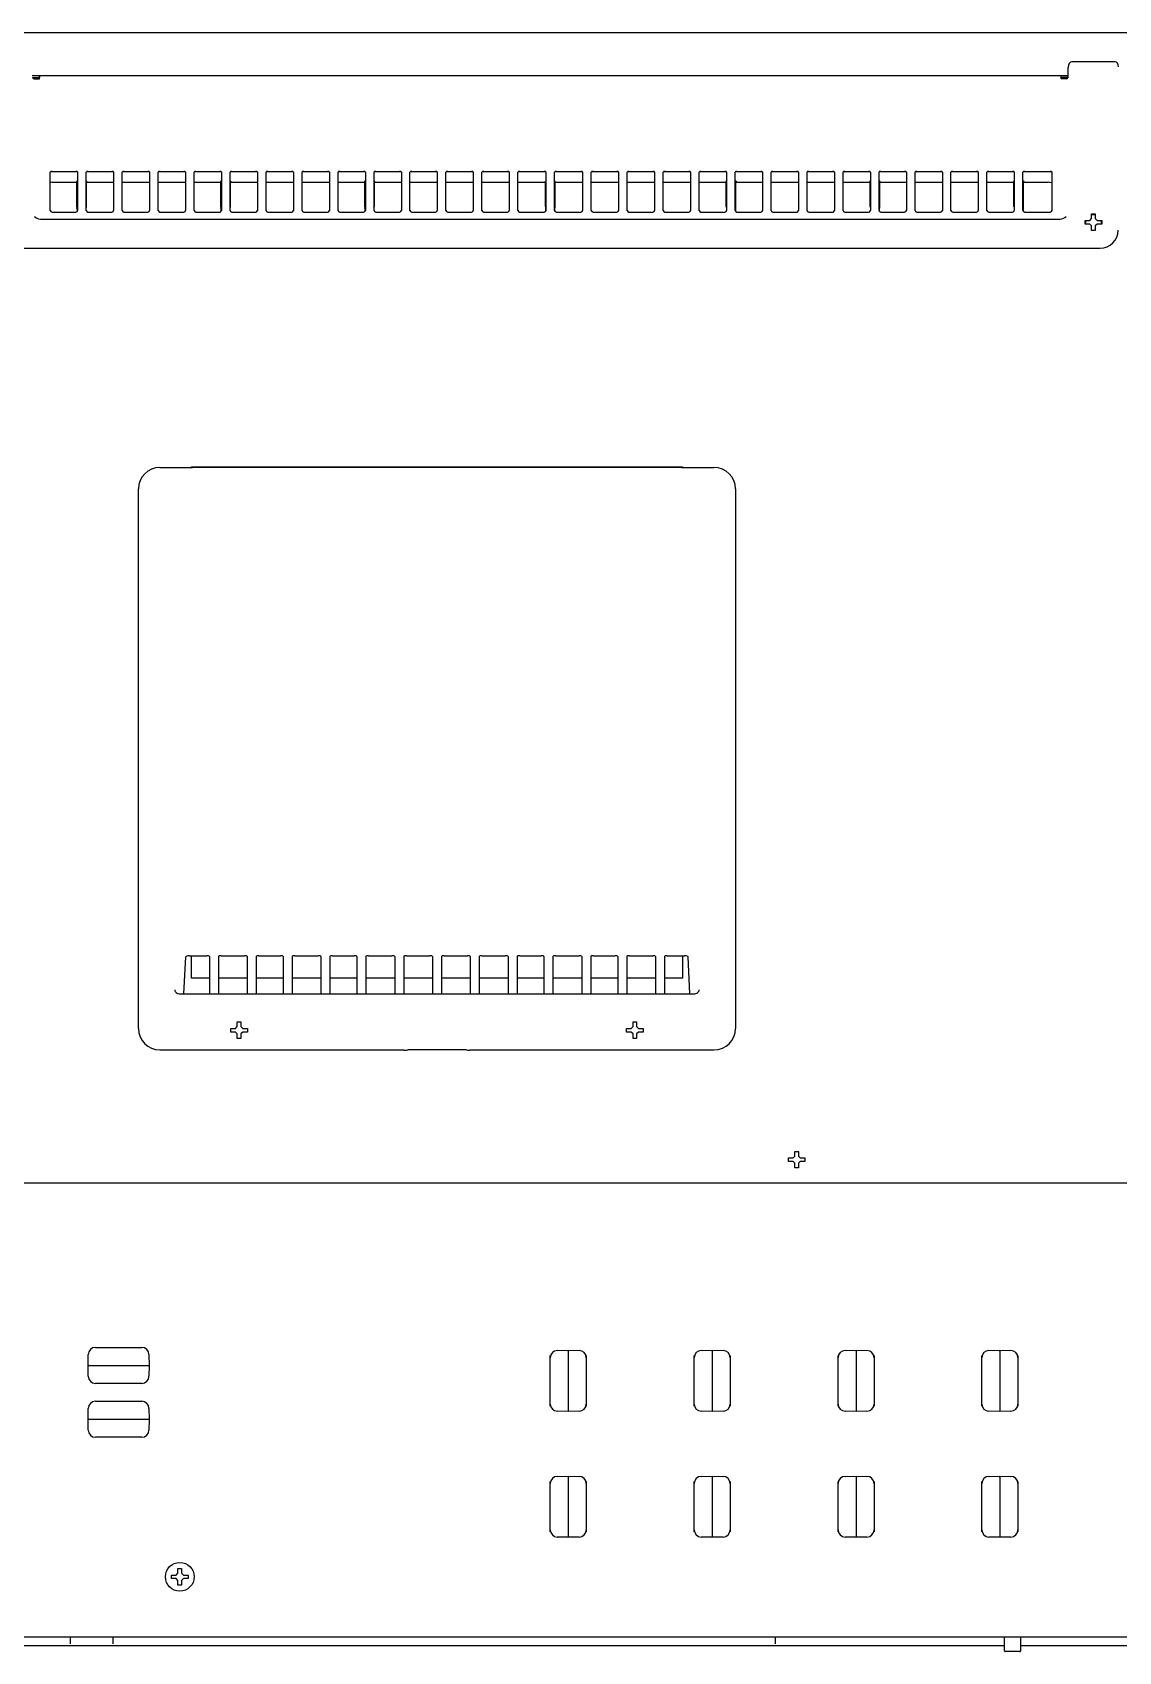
# Model space of a CAD drawing. Header units: millimetres. Extents: x -334 to 5010, y 1650 to 4941.
# Drawn here: x -45.3 to 256.7, y 2965.6 to 3415.9 of the extents above; entities that cross this region are included whole.
import ezdxf

# ---------------------------------------------------------------- set-up
doc = ezdxf.new("R2010")
doc.units = ezdxf.units.MM
doc.header["$LTSCALE"] = 438.9
doc.layers.get('0').update_dxf_attribs({"linetype": 'CONTINUOUS'})
doc.layers.add('ASSI', color=7, linetype='CONTINUOUS')
doc.layers.add('GEOM', color=7, linetype='CONTINUOUS')

msp = doc.modelspace()

# ---------------------------------------------------------------- linework, layer by layer
at = {"linetype": 'Continuous'}
for p, q in [((248.7, 3363.64), (249.2, 3364.14)), ((249.2, 3365.44), (250.2, 3365.44)), ((249.2, 3364.14), (249.2, 3365.44)), ((250.2, 3365.44), (250.2, 3364.14)), ((250.2, 3364.14), (250.7, 3363.64)), ((247.4, 3363.64), (248.7, 3363.64)), ((247.4, 3362.64), (247.4, 3363.64)), ((248.7, 3362.64), (247.4, 3362.64)), ((249.2, 3362.14), (248.7, 3362.64)), ((249.2, 3360.84), (249.2, 3362.14)), ((250.2, 3360.84), (249.2, 3360.84)), ((250.7, 3362.64), (250.2, 3362.14)), ((250.2, 3362.14), (250.2, 3360.84)), ((250.7, 3363.64), (252, 3363.64)), ((252, 3362.64), (250.7, 3362.64)), ((252, 3363.64), (252, 3362.64)), ((9.9, 3138.94), (11.2, 3138.94)), ((9.9, 3137.94), (9.9, 3138.94)), ((11.2, 3138.94), (11.7, 3139.44)), ((11.7, 3140.74), (12.7, 3140.74)), ((11.7, 3139.44), (11.7, 3140.74)), ((12.7, 3140.74), (12.7, 3139.44)), ((12.7, 3139.44), (13.2, 3138.94)), ((13.2, 3138.94), (14.5, 3138.94)), ((14.5, 3138.94), (14.5, 3137.94)), ((119.9, 3138.94), (121.2, 3138.94)), ((119.9, 3137.94), (119.9, 3138.94)), ((121.2, 3138.94), (121.7, 3139.44)), ((121.7, 3140.74), (122.7, 3140.74)), ((121.7, 3139.44), (121.7, 3140.74)), ((122.7, 3140.74), (122.7, 3139.44)), ((122.7, 3139.44), (123.2, 3138.94)), ((123.2, 3138.94), (124.5, 3138.94)), ((124.5, 3138.94), (124.5, 3137.94)), ((11.2, 3137.94), (9.9, 3137.94)), ((11.7, 3137.44), (11.2, 3137.94)), ((11.7, 3136.14), (11.7, 3137.44)), ((12.7, 3136.14), (11.7, 3136.14)), ((13.2, 3137.94), (12.7, 3137.44)), ((12.7, 3137.44), (12.7, 3136.14)), ((14.5, 3137.94), (13.2, 3137.94)), ((121.2, 3137.94), (119.9, 3137.94)), ((121.7, 3137.44), (121.2, 3137.94)), ((121.7, 3136.14), (121.7, 3137.44)), ((122.7, 3136.14), (121.7, 3136.14)), ((123.2, 3137.94), (122.7, 3137.44)), ((122.7, 3137.44), (122.7, 3136.14)), ((124.5, 3137.94), (123.2, 3137.94)), ((164.9, 3102.94), (166.2, 3102.94)), ((164.9, 3101.94), (164.9, 3102.94)), ((166.2, 3102.94), (166.7, 3103.44)), ((166.7, 3104.74), (167.7, 3104.74)), ((166.7, 3103.44), (166.7, 3104.74)), ((167.7, 3104.74), (167.7, 3103.44)), ((167.7, 3103.44), (168.2, 3102.94)), ((168.2, 3102.94), (169.5, 3102.94)), ((169.5, 3102.94), (169.5, 3101.94)), ((166.2, 3101.94), (164.9, 3101.94)), ((166.7, 3101.44), (166.2, 3101.94)), ((166.7, 3100.14), (166.7, 3101.44)), ((167.7, 3100.14), (166.7, 3100.14)), ((168.2, 3101.94), (167.7, 3101.44)), ((167.7, 3101.44), (167.7, 3100.14)), ((169.5, 3101.94), (168.2, 3101.94)), ((-27.75, 3050.24), (-14.86, 3050.24)), ((100.66, 3049.38), (103.7, 3049.44)), ((103.7, 3049.44), (106.73, 3049.38)), ((103.7, 3049.19), (103.7, 3049.44)), ((103.7, 3049.19), (103.7, 3032.69)), ((140.66, 3049.38), (143.7, 3049.44)), ((143.7, 3049.44), (146.73, 3049.38)), ((143.7, 3049.19), (143.7, 3049.44)), ((143.7, 3049.19), (143.7, 3032.69)), ((180.66, 3049.38), (183.7, 3049.44)), ((183.7, 3049.44), (186.73, 3049.38)), ((183.7, 3049.19), (183.7, 3049.44)), ((183.7, 3049.19), (183.7, 3032.69)), ((220.66, 3049.38), (223.7, 3049.44)), ((223.7, 3049.44), (226.73, 3049.38)), ((223.7, 3049.19), (223.7, 3049.44)), ((223.7, 3049.19), (223.7, 3032.69)), ((-29.8, 3045.24), (-29.75, 3048.27)), ((-29.75, 3042.2), (-29.8, 3045.24)), ((-29.55, 3045.24), (-29.8, 3045.24)), ((-29.55, 3045.24), (-13.05, 3045.24)), ((-13.05, 3045.24), (-12.8, 3045.24)), ((-12.86, 3048.27), (-12.8, 3045.24)), ((-12.8, 3045.24), (-12.86, 3042.2)), ((98.7, 3034.49), (98.7, 3047.38)), ((108.7, 3047.38), (108.7, 3034.49)), ((138.7, 3034.49), (138.7, 3047.38)), ((148.7, 3047.38), (148.7, 3034.49)), ((178.7, 3034.49), (178.7, 3047.38)), ((188.7, 3047.38), (188.7, 3034.49)), ((218.7, 3034.49), (218.7, 3047.38)), ((228.7, 3047.38), (228.7, 3034.49)), ((-14.86, 3040.24), (-27.75, 3040.24)), ((-27.75, 3035.24), (-14.86, 3035.24)), ((-29.8, 3030.24), (-29.75, 3033.27)), ((-12.86, 3033.27), (-12.8, 3030.24)), ((103.7, 3032.44), (100.66, 3032.49)), ((103.7, 3032.69), (103.7, 3032.44)), ((106.73, 3032.49), (103.7, 3032.44)), ((143.7, 3032.44), (140.66, 3032.49)), ((143.7, 3032.69), (143.7, 3032.44)), ((146.73, 3032.49), (143.7, 3032.44)), ((183.7, 3032.44), (180.66, 3032.49)), ((183.7, 3032.69), (183.7, 3032.44)), ((186.73, 3032.49), (183.7, 3032.44)), ((223.7, 3032.44), (220.66, 3032.49)), ((223.7, 3032.69), (223.7, 3032.44)), ((226.73, 3032.49), (223.7, 3032.44)), ((-29.75, 3027.2), (-29.8, 3030.24)), ((-29.55, 3030.24), (-29.8, 3030.24)), ((-29.55, 3030.24), (-13.05, 3030.24)), ((-13.05, 3030.24), (-12.8, 3030.24)), ((-12.8, 3030.24), (-12.86, 3027.2)), ((-14.86, 3025.24), (-27.75, 3025.24)), ((100.66, 3014.38), (103.7, 3014.44)), ((103.7, 3014.44), (106.73, 3014.38)), ((103.7, 3014.19), (103.7, 3014.44)), ((103.7, 3014.19), (103.7, 2997.69)), ((140.66, 3014.38), (143.7, 3014.44)), ((143.7, 3014.44), (146.73, 3014.38)), ((143.7, 3014.19), (143.7, 3014.44)), ((143.7, 3014.19), (143.7, 2997.69)), ((180.66, 3014.38), (183.7, 3014.44)), ((183.7, 3014.44), (186.73, 3014.38)), ((183.7, 3014.19), (183.7, 3014.44)), ((183.7, 3014.19), (183.7, 2997.69)), ((220.66, 3014.38), (223.7, 3014.44)), ((223.7, 3014.44), (226.73, 3014.38)), ((223.7, 3014.19), (223.7, 3014.44)), ((223.7, 3014.19), (223.7, 2997.69)), ((98.7, 2999.49), (98.7, 3012.38)), ((108.7, 3012.38), (108.7, 2999.49)), ((138.7, 2999.49), (138.7, 3012.38)), ((148.7, 3012.38), (148.7, 2999.49)), ((178.7, 2999.49), (178.7, 3012.38)), ((188.7, 3012.38), (188.7, 2999.49)), ((218.7, 2999.49), (218.7, 3012.38)), ((228.7, 3012.38), (228.7, 2999.49)), ((103.7, 2997.44), (100.66, 2997.49)), ((103.7, 2997.69), (103.7, 2997.44)), ((106.73, 2997.49), (103.7, 2997.44)), ((143.7, 2997.44), (140.66, 2997.49)), ((143.7, 2997.69), (143.7, 2997.44)), ((146.73, 2997.49), (143.7, 2997.44)), ((183.7, 2997.44), (180.66, 2997.49)), ((183.7, 2997.69), (183.7, 2997.44)), ((186.73, 2997.49), (183.7, 2997.44)), ((223.7, 2997.44), (220.66, 2997.49)), ((223.7, 2997.69), (223.7, 2997.44)), ((226.73, 2997.49), (223.7, 2997.44)), ((-6.6, 2986.94), (-5.3, 2986.94)), ((-6.6, 2985.94), (-6.6, 2986.94)), ((-5.3, 2985.94), (-6.6, 2985.94)), ((-5.3, 2986.94), (-4.8, 2987.44)), ((-4.8, 2985.44), (-5.3, 2985.94)), ((-4.8, 2988.74), (-3.8, 2988.74)), ((-4.8, 2987.44), (-4.8, 2988.74)), ((-3.8, 2988.74), (-3.8, 2987.44)), ((-3.8, 2987.44), (-3.3, 2986.94)), ((-3.3, 2985.94), (-3.8, 2985.44)), ((-3.3, 2986.94), (-2, 2986.94)), ((-2, 2985.94), (-3.3, 2985.94)), ((-2, 2986.94), (-2, 2985.94)), ((-4.8, 2984.14), (-4.8, 2985.44)), ((-3.8, 2984.14), (-4.8, 2984.14)), ((-3.8, 2985.44), (-3.8, 2984.14)), ((-34.8, 2969.64), (-34.8, 2967.76)), ((-22.8, 2967.76), (-22.8, 2969.64)), ((161.2, 2969.64), (161.2, 2967.76))]:
    msp.add_line(p, q, dxfattribs=at)
for centre, start, end in [((-27.75, 3048.24), 90, 179), ((-14.86, 3048.24), 1, 90), ((100.7, 3047.38), 91, 180), ((106.7, 3047.38), 0, 89), ((140.7, 3047.38), 91, 180), ((146.7, 3047.38), 0, 89), ((180.7, 3047.38), 91, 180), ((186.7, 3047.38), 0, 89), ((220.7, 3047.38), 91, 180), ((226.7, 3047.38), 0, 89), ((-27.75, 3042.24), 181, 270), ((-14.86, 3042.24), 270, 359), ((-27.75, 3033.24), 90, 179), ((-14.86, 3033.24), 1, 90), ((100.7, 3034.49), 180, 269), ((106.7, 3034.49), 271, 360), ((140.7, 3034.49), 180, 269), ((146.7, 3034.49), 271, 360), ((180.7, 3034.49), 180, 269), ((186.7, 3034.49), 271, 360), ((220.7, 3034.49), 180, 269), ((226.7, 3034.49), 271, 360), ((-27.75, 3027.24), 181, 270), ((-14.86, 3027.24), 270, 359), ((100.7, 3012.38), 91, 180), ((106.7, 3012.38), 0, 89), ((140.7, 3012.38), 91, 180), ((146.7, 3012.38), 0, 89), ((180.7, 3012.38), 91, 180), ((186.7, 3012.38), 0, 89), ((220.7, 3012.38), 91, 180), ((226.7, 3012.38), 0, 89), ((100.7, 2999.49), 180, 269), ((106.7, 2999.49), 271, 360), ((140.7, 2999.49), 180, 269), ((146.7, 2999.49), 271, 360), ((180.7, 2999.49), 180, 269), ((186.7, 2999.49), 271, 360), ((220.7, 2999.49), 180, 269), ((226.7, 2999.49), 271, 360)]:
    msp.add_arc(centre, 2, start, end, dxfattribs=at)
at = {"layer": 'ASSI', "linetype": 'Continuous'}
for p, q in [((-32.9, 3367.42), (-32.9, 3374.06)), ((-30.21, 3367.53), (-30.21, 3374.06)), ((7.1, 3367.42), (7.1, 3374.06)), ((9.79, 3367.53), (9.79, 3374.06)), ((47.1, 3367.42), (47.1, 3374.06)), ((49.79, 3367.53), (49.79, 3374.06)), ((97.35, 3367.48), (97.35, 3374.06)), ((100.04, 3367.48), (100.04, 3374.06)), ((147.6, 3367.53), (147.6, 3374.06)), ((150.29, 3367.42), (150.29, 3374.06)), ((187.6, 3367.53), (187.6, 3374.06)), ((190.29, 3367.42), (190.29, 3374.06)), ((227.6, 3367.53), (227.6, 3374.06)), ((230.29, 3367.42), (230.29, 3374.06)), ((100, 3366.99), (100, 3367.08)), ((150.25, 3366.1), (150.25, 3366.14)), ((190.25, 3366.1), (190.25, 3366.14)), ((230.25, 3366.1), (230.25, 3366.14))]:
    msp.add_line(p, q, dxfattribs=at)
msp.add_circle((-4.3, 2986.44), 4, dxfattribs=at)
for centre, radius, start, end in [((-32.09, 3373.92), 1.01, 150.7953, 161.6608), ((7.91, 3373.92), 1.01, 150.7953, 161.6608), ((47.91, 3373.92), 1.01, 150.7953, 161.6608), ((98.16, 3373.92), 1.01, 150.7953, 161.6608), ((148.41, 3373.92), 1.01, 150.7953, 161.6608), ((188.41, 3373.92), 1.01, 150.7953, 161.6608), ((228.41, 3373.92), 1.01, 150.7953, 161.6608), ((-33.81, 3367.16), 0.922, 352.4537, 0.9704), ((50.1, 3368.33), 82.99, 180.8803, 181.2143), ((28.99, 3367.89), 61.87, 181.2225, 181.367), ((13.29, 3367.51), 46.17, 181.3582, 181.7531), ((6.19, 3367.16), 0.922, 352.4537, 0.9704), ((90.1, 3368.33), 82.99, 180.8803, 181.2143), ((68.99, 3367.89), 61.87, 181.2225, 181.367), ((53.29, 3367.51), 46.17, 181.3582, 181.7531), ((46.19, 3367.16), 0.922, 352.4537, 0.9704), ((130.1, 3368.33), 82.99, 180.8803, 181.2143), ((108.99, 3367.89), 61.87, 181.2225, 181.367), ((93.29, 3367.51), 46.17, 181.3582, 181.7531), ((123.77, 3367.87), 26.38, 181.7103, 182.5681), ((75.16, 3367.8), 24.85, 357.4381, 358.1204), ((98.79, 3367.48), 1.25, 355.4576, 359.9988), ((98.57, 3367.66), 51.7, 358.3176, 358.7955), ((67.29, 3368.33), 82.99, 358.7857, 359.1197), ((138.57, 3367.66), 51.7, 358.3176, 358.7955), ((107.29, 3368.33), 82.99, 358.7857, 359.1197), ((178.57, 3367.66), 51.7, 358.3176, 358.7955), ((147.29, 3368.33), 82.99, 358.7857, 359.1197)]:
    msp.add_arc(centre, radius, start, end, dxfattribs=at)
for points in [[(-32.98, 3374.42), (-32.91, 3374.54), (-32.82, 3374.64), (-32.72, 3374.73)], [(-30.28, 3374.63), (-30.18, 3374.52), (-30.1, 3374.39), (-30.06, 3374.25)], [(7.02, 3374.42), (7.09, 3374.54), (7.18, 3374.64), (7.28, 3374.73)], [(9.72, 3374.63), (9.82, 3374.52), (9.9, 3374.39), (9.94, 3374.25)], [(47.02, 3374.42), (47.09, 3374.54), (47.18, 3374.64), (47.28, 3374.73)], [(49.72, 3374.63), (49.82, 3374.52), (49.9, 3374.39), (49.94, 3374.25)], [(97.27, 3374.42), (97.33, 3374.51), (97.4, 3374.6), (97.48, 3374.68)], [(99.92, 3374.68), (100.04, 3374.56), (100.14, 3374.41), (100.19, 3374.25)], [(150.11, 3374.73), (150.26, 3374.61), (150.38, 3374.44), (150.44, 3374.25)], [(190.11, 3374.73), (190.26, 3374.61), (190.38, 3374.44), (190.44, 3374.25)], [(230.11, 3374.73), (230.26, 3374.61), (230.38, 3374.44), (230.44, 3374.25)], [(-30.31, 3367.14), (-30.29, 3367.24), (-30.22, 3367.33), (-30.22, 3367.43)], [(9.69, 3367.14), (9.71, 3367.24), (9.78, 3367.33), (9.78, 3367.43)], [(49.69, 3367.14), (49.71, 3367.24), (49.78, 3367.33), (49.78, 3367.43)], [(97.35, 3367.48), (97.35, 3367.38), (97.37, 3367.28), (97.38, 3367.18)], [(97.41, 3366.69), (97.42, 3366.52), (97.42, 3366.36), (97.44, 3366.2)], [(99.95, 3366.2), (99.97, 3366.36), (99.98, 3366.53), (99.98, 3366.69)], [(100, 3367.08), (100, 3367.18), (100.03, 3367.28), (100.04, 3367.38)], [(147.6, 3367.53), (147.6, 3367.42), (147.64, 3367.31), (147.68, 3367.2)], [(150.28, 3367.18), (150.29, 3367.26), (150.29, 3367.35), (150.27, 3367.44)], [(187.6, 3367.53), (187.6, 3367.42), (187.64, 3367.31), (187.68, 3367.2)], [(190.28, 3367.18), (190.29, 3367.26), (190.29, 3367.35), (190.27, 3367.44)], [(227.6, 3367.53), (227.6, 3367.42), (227.64, 3367.31), (227.68, 3367.2)], [(230.28, 3367.18), (230.29, 3367.26), (230.29, 3367.35), (230.27, 3367.44)]]:
    msp.add_open_spline(points, degree=3, dxfattribs=at)
for points, knots in [([(-32.98, 3374.24), (-32.96, 3374.24), (-32.9, 3374.18), (-32.9, 3374.1), (-32.9, 3374.06)], [0, 0, 0, 0, 0.361158, 1, 1, 1, 1]), ([(-30.21, 3374.06), (-30.21, 3374.09), (-30.21, 3374.15), (-30.18, 3374.21), (-30.16, 3374.22)], [0, 0, 0, 0, 0.598054, 1, 1, 1, 1]), ([(-30.16, 3374.22), (-30.16, 3374.23), (-30.14, 3374.23), (-30.13, 3374.24), (-30.12, 3374.24)], [0, 0, 0, 0, 0.518155, 1, 1, 1, 1]), ([(7.02, 3374.24), (7.04, 3374.24), (7.1, 3374.18), (7.1, 3374.1), (7.1, 3374.06)], [0, 0, 0, 0, 0.361158, 1, 1, 1, 1]), ([(9.79, 3374.06), (9.79, 3374.09), (9.79, 3374.15), (9.82, 3374.21), (9.84, 3374.22)], [0, 0, 0, 0, 0.598054, 1, 1, 1, 1]), ([(9.84, 3374.22), (9.84, 3374.23), (9.86, 3374.23), (9.87, 3374.24), (9.88, 3374.24)], [0, 0, 0, 0, 0.518155, 1, 1, 1, 1]), ([(47.02, 3374.24), (47.04, 3374.24), (47.1, 3374.18), (47.1, 3374.1), (47.1, 3374.06)], [0, 0, 0, 0, 0.361158, 1, 1, 1, 1]), ([(49.79, 3374.06), (49.79, 3374.09), (49.79, 3374.15), (49.82, 3374.21), (49.84, 3374.22)], [0, 0, 0, 0, 0.598054, 1, 1, 1, 1]), ([(49.84, 3374.22), (49.84, 3374.23), (49.86, 3374.23), (49.87, 3374.24), (49.88, 3374.24)], [0, 0, 0, 0, 0.518155, 1, 1, 1, 1]), ([(97.27, 3374.24), (97.29, 3374.24), (97.35, 3374.18), (97.35, 3374.1), (97.35, 3374.06)], [0, 0, 0, 0, 0.361158, 1, 1, 1, 1]), ([(100.04, 3374.06), (100.04, 3374.09), (100.04, 3374.15), (100.07, 3374.21), (100.09, 3374.22)], [0, 0, 0, 0, 0.598054, 1, 1, 1, 1]), ([(100.09, 3374.22), (100.09, 3374.23), (100.11, 3374.23), (100.12, 3374.24), (100.13, 3374.24)], [0, 0, 0, 0, 0.518155, 1, 1, 1, 1]), ([(147.52, 3374.42), (147.54, 3374.45), (147.59, 3374.53), (147.64, 3374.59), (147.67, 3374.63)], [0, 0, 0, 0, 0.493738, 1, 1, 1, 1]), ([(147.52, 3374.24), (147.54, 3374.24), (147.6, 3374.18), (147.6, 3374.1), (147.6, 3374.06)], [0, 0, 0, 0, 0.361158, 1, 1, 1, 1]), ([(150.29, 3374.06), (150.29, 3374.09), (150.29, 3374.15), (150.32, 3374.21), (150.34, 3374.22)], [0, 0, 0, 0, 0.598054, 1, 1, 1, 1]), ([(150.34, 3374.22), (150.34, 3374.23), (150.36, 3374.23), (150.37, 3374.24), (150.38, 3374.24)], [0, 0, 0, 0, 0.518155, 1, 1, 1, 1]), ([(187.52, 3374.42), (187.54, 3374.45), (187.59, 3374.53), (187.64, 3374.59), (187.67, 3374.63)], [0, 0, 0, 0, 0.493738, 1, 1, 1, 1]), ([(187.52, 3374.24), (187.54, 3374.24), (187.6, 3374.18), (187.6, 3374.1), (187.6, 3374.06)], [0, 0, 0, 0, 0.361158, 1, 1, 1, 1]), ([(190.29, 3374.06), (190.29, 3374.09), (190.29, 3374.15), (190.32, 3374.21), (190.34, 3374.22)], [0, 0, 0, 0, 0.598054, 1, 1, 1, 1]), ([(190.34, 3374.22), (190.34, 3374.23), (190.36, 3374.23), (190.37, 3374.24), (190.38, 3374.24)], [0, 0, 0, 0, 0.518155, 1, 1, 1, 1]), ([(227.52, 3374.42), (227.54, 3374.45), (227.59, 3374.53), (227.64, 3374.59), (227.67, 3374.63)], [0, 0, 0, 0, 0.493738, 1, 1, 1, 1]), ([(227.52, 3374.24), (227.54, 3374.24), (227.6, 3374.18), (227.6, 3374.1), (227.6, 3374.06)], [0, 0, 0, 0, 0.361158, 1, 1, 1, 1]), ([(230.29, 3374.06), (230.29, 3374.09), (230.29, 3374.15), (230.32, 3374.21), (230.34, 3374.22)], [0, 0, 0, 0, 0.598054, 1, 1, 1, 1]), ([(230.34, 3374.22), (230.34, 3374.23), (230.36, 3374.23), (230.37, 3374.24), (230.38, 3374.24)], [0, 0, 0, 0, 0.518155, 1, 1, 1, 1]), ([(-32.9, 3367.42), (-32.9, 3367.38), (-32.89, 3367.3), (-32.88, 3367.22), (-32.88, 3367.18)], [0, 0, 0, 0, 0.50249, 1, 1, 1, 1]), ([(-30.22, 3367.43), (-30.21, 3367.44), (-30.21, 3367.48), (-30.21, 3367.51), (-30.21, 3367.53)], [0, 0, 0, 0, 0.485563, 1, 1, 1, 1]), ([(7.1, 3367.42), (7.1, 3367.38), (7.11, 3367.3), (7.12, 3367.22), (7.12, 3367.18)], [0, 0, 0, 0, 0.50249, 1, 1, 1, 1]), ([(9.78, 3367.43), (9.79, 3367.44), (9.79, 3367.48), (9.79, 3367.51), (9.79, 3367.53)], [0, 0, 0, 0, 0.485563, 1, 1, 1, 1]), ([(47.1, 3367.42), (47.1, 3367.38), (47.11, 3367.3), (47.12, 3367.22), (47.12, 3367.18)], [0, 0, 0, 0, 0.50249, 1, 1, 1, 1]), ([(49.78, 3367.43), (49.79, 3367.44), (49.79, 3367.48), (49.79, 3367.51), (49.79, 3367.53)], [0, 0, 0, 0, 0.485563, 1, 1, 1, 1]), ([(97.38, 3367.18), (97.39, 3367.16), (97.39, 3367.13), (97.39, 3367.1), (97.39, 3367.08)], [0, 0, 0, 0, 0.484509, 1, 1, 1, 1]), ([(150.27, 3367.06), (150.27, 3367.08), (150.27, 3367.12), (150.28, 3367.16), (150.28, 3367.18)], [0, 0, 0, 0, 0.511454, 1, 1, 1, 1]), ([(190.27, 3367.06), (190.27, 3367.08), (190.27, 3367.12), (190.28, 3367.16), (190.28, 3367.18)], [0, 0, 0, 0, 0.511454, 1, 1, 1, 1]), ([(230.27, 3367.06), (230.27, 3367.08), (230.27, 3367.12), (230.28, 3367.16), (230.28, 3367.18)], [0, 0, 0, 0, 0.511454, 1, 1, 1, 1])]:
    msp.add_open_spline(points, degree=3, knots=knots, dxfattribs=at)
at = {"layer": 'GEOM', "linetype": 'Continuous'}
for p, q in [((-331.1, 3415.94), (465.5, 3415.94)), ((242.7, 3403.26), (242.7, 3406.21)), ((255.76, 3407.76), (243.7, 3407.76)), ((-45.3, 3403.94), (242.7, 3403.94)), ((-45.24, 3403.38), (-43.3, 3403.38)), ((-44.8, 3403.04), (-43.3, 3403.04)), ((-43.3, 3403.04), (-43.3, 3403.94)), ((-43.23, 3403.94), (-43.28, 3403.38)), ((240.63, 3403.94), (240.67, 3403.38)), ((240.7, 3403.04), (240.7, 3403.94)), ((242.63, 3403.38), (240.7, 3403.38)), ((242.2, 3403.04), (240.7, 3403.04)), ((-39.8, 3377.28), (-33.21, 3377.28)), ((-29.8, 3377.28), (-23.21, 3377.28)), ((-19.8, 3377.28), (-13.21, 3377.28)), ((-9.8, 3377.28), (-3.21, 3377.28)), ((0.2, 3377.28), (6.79, 3377.28)), ((10.2, 3377.28), (16.79, 3377.28)), ((20.2, 3377.28), (26.79, 3377.28)), ((30.2, 3377.28), (36.79, 3377.28)), ((40.2, 3377.28), (46.79, 3377.28)), ((50.2, 3377.28), (56.79, 3377.28)), ((60.2, 3377.28), (66.79, 3377.28)), ((70.2, 3377.28), (76.79, 3377.28)), ((80.2, 3377.28), (86.79, 3377.28)), ((90.2, 3377.28), (96.99, 3377.28)), ((100.4, 3377.28), (107.19, 3377.28)), ((110.6, 3377.28), (117.19, 3377.28)), ((120.6, 3377.28), (127.19, 3377.28)), ((130.6, 3377.28), (137.19, 3377.28)), ((140.6, 3377.28), (147.19, 3377.28)), ((150.6, 3377.28), (157.19, 3377.28)), ((160.6, 3377.28), (167.19, 3377.28)), ((170.6, 3377.28), (177.19, 3377.28)), ((180.6, 3377.28), (187.19, 3377.28)), ((190.6, 3377.28), (197.19, 3377.28)), ((200.6, 3377.28), (207.19, 3377.28)), ((210.6, 3377.28), (217.19, 3377.28)), ((220.6, 3377.28), (227.19, 3377.28)), ((230.6, 3377.28), (237.69, 3377.28)), ((-40.3, 3366.43), (-40.3, 3377.02)), ((-40.16, 3374.22), (-40.3, 3374.19)), ((-39.77, 3374.24), (-40.16, 3374.22)), ((-40.07, 3377.24), (-32.94, 3377.24)), ((-39.77, 3374.24), (-32.99, 3374.24)), ((-32.7, 3377.02), (-32.7, 3366.42)), ((-30.3, 3366.42), (-30.3, 3377.02)), ((-30.12, 3374.24), (-22.7, 3374.24)), ((-30.07, 3377.24), (-22.94, 3377.24)), ((-22.7, 3377.02), (-22.7, 3366.42)), ((-20.3, 3366.42), (-20.3, 3377.02)), ((-20.3, 3374.24), (-12.7, 3374.24)), ((-20.07, 3377.24), (-12.94, 3377.24)), ((-12.7, 3377.02), (-12.7, 3366.42)), ((-10.3, 3366.42), (-10.3, 3377.02)), ((-10.3, 3374.24), (-2.7, 3374.24)), ((-10.07, 3377.24), (-2.94, 3377.24)), ((-2.7, 3377.02), (-2.7, 3366.42)), ((-0.3, 3366.42), (-0.3, 3377.02)), ((-0.3, 3374.24), (7.01, 3374.24)), ((-0.07, 3377.24), (7.06, 3377.24)), ((7.3, 3377.02), (7.3, 3366.42)), ((9.7, 3366.42), (9.7, 3377.02)), ((9.88, 3374.24), (17.3, 3374.24)), ((9.93, 3377.24), (17.06, 3377.24)), ((17.3, 3377.02), (17.3, 3366.42)), ((19.7, 3366.42), (19.7, 3377.02)), ((19.7, 3374.24), (27.3, 3374.24)), ((19.93, 3377.24), (27.06, 3377.24)), ((27.3, 3377.02), (27.3, 3366.42)), ((29.7, 3366.42), (29.7, 3377.02)), ((29.7, 3374.24), (37.3, 3374.24)), ((29.93, 3377.24), (37.06, 3377.24)), ((37.3, 3377.02), (37.3, 3366.42)), ((39.7, 3366.42), (39.7, 3377.02)), ((39.7, 3374.24), (47.01, 3374.24)), ((39.93, 3377.24), (47.06, 3377.24)), ((47.3, 3377.02), (47.3, 3366.42)), ((49.7, 3366.42), (49.7, 3377.02)), ((49.88, 3374.24), (57.3, 3374.24)), ((49.93, 3377.24), (57.06, 3377.24)), ((57.3, 3377.02), (57.3, 3366.42)), ((59.7, 3366.42), (59.7, 3377.02)), ((59.7, 3374.24), (67.3, 3374.24)), ((59.93, 3377.24), (67.06, 3377.24)), ((67.3, 3377.02), (67.3, 3366.42)), ((69.7, 3366.42), (69.7, 3377.02)), ((69.7, 3374.24), (77.3, 3374.24)), ((69.93, 3377.24), (77.06, 3377.24)), ((77.3, 3377.02), (77.3, 3366.42)), ((79.7, 3366.42), (79.7, 3377.02)), ((79.7, 3374.24), (87.3, 3374.24)), ((79.93, 3377.24), (87.06, 3377.24)), ((87.3, 3377.02), (87.3, 3366.42)), ((89.7, 3366.42), (89.7, 3377.02)), ((89.7, 3374.24), (97.26, 3374.24)), ((89.93, 3377.24), (97.26, 3377.24)), ((97.5, 3377.02), (97.5, 3366.42)), ((99.9, 3366.42), (99.9, 3377.02)), ((100.13, 3377.24), (107.46, 3377.24)), ((100.13, 3374.24), (107.7, 3374.24)), ((107.7, 3377.02), (107.7, 3366.42)), ((110.1, 3366.42), (110.1, 3377.02)), ((110.1, 3374.24), (117.7, 3374.24)), ((110.33, 3377.24), (117.46, 3377.24)), ((117.7, 3377.02), (117.7, 3366.42)), ((120.1, 3366.42), (120.1, 3377.02)), ((120.1, 3374.24), (127.7, 3374.24)), ((120.33, 3377.24), (127.46, 3377.24)), ((127.7, 3377.02), (127.7, 3366.42)), ((130.1, 3366.42), (130.1, 3377.02)), ((130.1, 3374.24), (137.7, 3374.24)), ((130.33, 3377.24), (137.46, 3377.24)), ((137.7, 3377.02), (137.7, 3366.42)), ((140.1, 3366.42), (140.1, 3377.02)), ((140.1, 3374.24), (147.51, 3374.24)), ((140.33, 3377.24), (147.46, 3377.24)), ((147.7, 3377.02), (147.7, 3366.42)), ((150.1, 3366.42), (150.1, 3377.02)), ((150.33, 3377.24), (157.46, 3377.24)), ((150.38, 3374.24), (157.7, 3374.24)), ((157.7, 3377.02), (157.7, 3366.42)), ((160.1, 3366.42), (160.1, 3377.02)), ((160.1, 3374.24), (167.7, 3374.24)), ((160.33, 3377.24), (167.46, 3377.24)), ((167.7, 3377.02), (167.7, 3366.42)), ((170.1, 3366.42), (170.1, 3377.02)), ((170.1, 3374.24), (177.7, 3374.24)), ((170.33, 3377.24), (177.46, 3377.24)), ((177.7, 3377.02), (177.7, 3366.42)), ((180.1, 3366.42), (180.1, 3377.02)), ((180.1, 3374.24), (187.51, 3374.24)), ((180.33, 3377.24), (187.46, 3377.24)), ((187.7, 3377.02), (187.7, 3366.42)), ((190.1, 3366.42), (190.1, 3377.02)), ((190.33, 3377.24), (197.46, 3377.24)), ((190.38, 3374.24), (197.7, 3374.24)), ((197.7, 3377.02), (197.7, 3366.42)), ((200.1, 3366.42), (200.1, 3377.02)), ((200.1, 3374.24), (207.7, 3374.24)), ((200.33, 3377.24), (207.46, 3377.24)), ((207.7, 3377.02), (207.7, 3366.42)), ((210.1, 3366.42), (210.1, 3377.02)), ((210.1, 3374.24), (217.7, 3374.24)), ((210.33, 3377.24), (217.46, 3377.24)), ((217.7, 3377.02), (217.7, 3366.42)), ((220.1, 3366.42), (220.1, 3377.02)), ((220.1, 3374.24), (227.51, 3374.24)), ((220.33, 3377.24), (227.46, 3377.24)), ((227.7, 3377.02), (227.7, 3366.42)), ((230.1, 3366.42), (230.1, 3377.02)), ((230.33, 3377.24), (237.96, 3377.24)), ((230.38, 3374.24), (237.16, 3374.24)), ((237.54, 3374.22), (237.16, 3374.24)), ((238.2, 3374.09), (237.54, 3374.22)), ((238.2, 3366.43), (238.2, 3377.02)), ((240.38, 3363.94), (-42.99, 3363.94)), ((-39.81, 3365.94), (-33.19, 3365.94)), ((-29.82, 3365.94), (-23.19, 3365.94)), ((-19.82, 3365.94), (-13.19, 3365.94)), ((-9.82, 3365.94), (-3.19, 3365.94)), ((0.18, 3365.94), (6.81, 3365.94)), ((10.18, 3365.94), (16.81, 3365.94)), ((20.18, 3365.94), (26.81, 3365.94)), ((30.18, 3365.94), (36.81, 3365.94)), ((40.18, 3365.94), (46.81, 3365.94)), ((50.18, 3365.94), (56.81, 3365.94)), ((60.18, 3365.94), (66.81, 3365.94)), ((70.18, 3365.94), (76.81, 3365.94)), ((80.18, 3365.94), (86.81, 3365.94)), ((90.18, 3365.94), (97.01, 3365.94)), ((100.38, 3365.94), (107.21, 3365.94)), ((110.58, 3365.94), (117.21, 3365.94)), ((120.58, 3365.94), (127.21, 3365.94)), ((130.58, 3365.94), (137.21, 3365.94)), ((140.58, 3365.94), (147.21, 3365.94)), ((150.58, 3365.94), (157.21, 3365.94)), ((160.58, 3365.94), (167.21, 3365.94)), ((170.58, 3365.94), (177.21, 3365.94)), ((180.58, 3365.94), (187.21, 3365.94)), ((190.58, 3365.94), (197.21, 3365.94)), ((200.58, 3365.94), (207.21, 3365.94)), ((210.58, 3365.94), (217.21, 3365.94)), ((220.58, 3365.94), (227.21, 3365.94)), ((230.58, 3365.94), (237.7, 3365.94)), ((250.15, 3365.19), (249.25, 3365.19)), ((-54.2, 3355.94), (251.59, 3355.94)), ((-9.8, 3294.97), (-0.8, 3294.97)), ((-1.05, 3294.97), (-1.05, 3295.14)), ((-1.05, 3295.14), (135.45, 3295.14)), ((-0.77, 3294.99), (-0.8, 3294.97)), ((-0.77, 3295.14), (-0.77, 3294.99)), ((-0.77, 3294.99), (135.16, 3294.99)), ((135.16, 3295.14), (135.16, 3294.99)), ((135.16, 3294.99), (135.2, 3294.97)), ((135.2, 3294.97), (144.2, 3294.97)), ((135.45, 3295.14), (135.45, 3294.97)), ((-15.8, 3138.94), (-15.8, 3288.97)), ((150.2, 3288.97), (150.2, 3138.94)), ((-3.13, 3148.58), (-2.64, 3158.83)), ((-1.64, 3159.17), (3.19, 3159.17)), ((-1.05, 3152.94), (-1.05, 3159.17)), ((3.95, 3158.91), (3.95, 3148.58)), ((6.45, 3158.91), (6.45, 3148.58)), ((7.2, 3159.17), (13.69, 3159.17)), ((14.45, 3158.91), (14.45, 3148.58)), ((16.95, 3158.91), (16.95, 3148.58)), ((17.7, 3159.17), (23.69, 3159.17)), ((24.45, 3158.91), (24.45, 3148.58)), ((26.95, 3158.91), (26.95, 3148.58)), ((27.7, 3159.17), (34.19, 3159.17)), ((34.95, 3158.91), (34.95, 3148.58)), ((37.45, 3158.91), (37.45, 3148.58)), ((38.2, 3159.17), (44.19, 3159.17)), ((44.95, 3158.91), (44.95, 3148.58)), ((47.45, 3158.91), (47.45, 3148.58)), ((48.2, 3159.17), (54.69, 3159.17)), ((55.45, 3158.91), (55.45, 3148.58)), ((57.95, 3158.91), (57.95, 3148.58)), ((58.7, 3159.17), (65.19, 3159.17)), ((65.95, 3158.91), (65.95, 3148.58)), ((68.45, 3158.91), (68.45, 3148.58)), ((69.2, 3159.17), (75.69, 3159.17)), ((76.45, 3158.91), (76.45, 3148.58)), ((78.95, 3158.91), (78.95, 3148.58)), ((79.7, 3159.17), (86.19, 3159.17)), ((86.95, 3158.91), (86.95, 3148.58)), ((89.45, 3158.91), (89.45, 3148.58)), ((90.2, 3159.17), (96.19, 3159.17)), ((96.95, 3158.91), (96.95, 3148.58)), ((99.45, 3158.91), (99.45, 3148.58)), ((100.2, 3159.17), (106.69, 3159.17)), ((107.45, 3158.91), (107.45, 3148.58)), ((109.95, 3158.91), (109.95, 3148.58)), ((110.7, 3159.17), (116.69, 3159.17)), ((117.45, 3158.91), (117.45, 3148.58)), ((119.95, 3158.91), (119.95, 3148.58)), ((120.7, 3159.17), (127.19, 3159.17)), ((127.95, 3158.91), (127.95, 3148.58)), ((130.45, 3158.91), (130.45, 3148.58)), ((131.2, 3159.17), (136.03, 3159.17)), ((135.45, 3159.17), (135.45, 3152.94)), ((137.52, 3148.58), (137.03, 3158.83)), ((3.95, 3152.94), (-1.05, 3152.94)), ((14.45, 3152.94), (6.45, 3152.94)), ((24.45, 3152.94), (16.95, 3152.94)), ((34.95, 3152.94), (26.95, 3152.94)), ((44.95, 3152.94), (37.45, 3152.94)), ((55.45, 3152.94), (47.45, 3152.94)), ((65.95, 3152.94), (57.95, 3152.94)), ((76.45, 3152.94), (68.45, 3152.94)), ((86.95, 3152.94), (78.95, 3152.94)), ((96.95, 3152.94), (89.45, 3152.94)), ((107.45, 3152.94), (99.45, 3152.94)), ((117.45, 3152.94), (109.95, 3152.94)), ((127.95, 3152.94), (119.95, 3152.94)), ((135.45, 3152.94), (130.45, 3152.94)), ((-4.17, 3148.58), (138.57, 3148.58)), ((58.03, 3132.94), (-9.8, 3132.94)), ((58.99, 3132.95), (59.1, 3132.96)), ((74.81, 3132.96), (59.58, 3132.96)), ((75.4, 3132.95), (75.3, 3132.96)), ((144.2, 3132.94), (76.37, 3132.94)), ((381.2, 3095.94), (-328.3, 3095.94)), ((98.7, 3047.38), (98.7, 3047.94)), ((108.7, 3047.94), (108.7, 3047.38)), ((138.7, 3047.38), (138.7, 3047.94)), ((148.7, 3047.94), (148.7, 3047.38)), ((178.7, 3047.38), (178.7, 3047.94)), ((188.7, 3047.94), (188.7, 3047.38)), ((218.7, 3047.38), (218.7, 3047.94)), ((228.7, 3047.94), (228.7, 3047.38)), ((98.7, 3033.94), (98.7, 3034.49)), ((108.7, 3034.49), (108.7, 3033.94)), ((138.7, 3033.94), (138.7, 3034.49)), ((148.7, 3034.49), (148.7, 3033.94)), ((178.7, 3033.94), (178.7, 3034.49)), ((188.7, 3034.49), (188.7, 3033.94)), ((218.7, 3033.94), (218.7, 3034.49)), ((228.7, 3034.49), (228.7, 3033.94)), ((98.7, 3012.38), (98.7, 3012.94)), ((108.7, 3012.94), (108.7, 3012.38)), ((138.7, 3012.38), (138.7, 3012.94)), ((148.7, 3012.94), (148.7, 3012.38)), ((178.7, 3012.38), (178.7, 3012.94)), ((188.7, 3012.94), (188.7, 3012.38)), ((218.7, 3012.38), (218.7, 3012.94)), ((228.7, 3012.94), (228.7, 3012.38)), ((98.7, 2998.94), (98.7, 2999.49)), ((108.7, 2999.49), (108.7, 2998.94)), ((138.7, 2998.94), (138.7, 2999.49)), ((148.7, 2999.49), (148.7, 2998.94)), ((178.7, 2998.94), (178.7, 2999.49)), ((188.7, 2999.49), (188.7, 2998.94)), ((218.7, 2998.94), (218.7, 2999.49)), ((228.7, 2999.49), (228.7, 2998.94)), ((466.2, 2969.64), (-331.8, 2969.64)), ((224.95, 2965.89), (224.95, 2969.64)), ((229.45, 2969.64), (229.45, 2965.89)), ((224.95, 2967.24), (-323.8, 2967.24)), ((229.2, 2965.64), (225.2, 2965.64)), ((458.2, 2967.24), (229.45, 2967.24))]:
    msp.add_line(p, q, dxfattribs=at)
for centre, radius, start, end in [((251.59, 3360.94), 5, 269.9568, 359.9554), ((225.2, 2965.89), 0.25, 180, 270), ((229.2, 2965.89), 0.25, 270, 360)]:
    msp.add_arc(centre, radius, start, end, dxfattribs=at)
for centre, major_axis, ratio, start_param, end_param in [((243.7, 3406.21), (0, 1.56), 0.642788, 0, 1.570796), ((255.69, 3406.21), (0.11, 1.55), 0.641774, -1.456903, 0.047079), ((-44.8, 3403.71), (0, 0.673), 0.743145, -4.201961, -3.141593), ((242.2, 3403.71), (0, 0.673), 0.743145, 9.424778, 10.733316), ((-39.8, 3377.02), (0.5, 0.002), 0.525638, 1.563344, 3.139534), ((-33.2, 3377.02), (0.5, -0.004), 0.525357, 0.004112, 1.585693), ((-29.8, 3377.02), (0.5, 0.004), 0.525357, 1.5559, 3.137481), ((-23.2, 3377.02), (0.5, -0.004), 0.525357, 0.004112, 1.585693), ((-19.8, 3377.02), (0.5, 0.004), 0.525357, 1.5559, 3.137481), ((-13.2, 3377.02), (0.5, -0.004), 0.525357, 0.004112, 1.585693), ((-9.8, 3377.02), (0.5, 0.004), 0.525357, 1.5559, 3.137481), ((-3.2, 3377.02), (0.5, -0.004), 0.525357, 0.004112, 1.585693), ((0.2, 3377.02), (0.5, 0.004), 0.525357, 1.5559, 3.137481), ((6.8, 3377.02), (0.5, -0.004), 0.525357, 0.004112, 1.585693), ((10.2, 3377.02), (0.5, 0.004), 0.525357, 1.5559, 3.137481), ((16.8, 3377.02), (0.5, -0.004), 0.525357, 0.004112, 1.585693), ((20.2, 3377.02), (0.5, 0.004), 0.525357, 1.5559, 3.137481), ((26.8, 3377.02), (0.5, -0.004), 0.525357, 0.004112, 1.585693), ((30.2, 3377.02), (0.5, 0.004), 0.525357, 1.5559, 3.137481), ((36.8, 3377.02), (0.5, -0.004), 0.525357, 0.004112, 1.585693), ((40.2, 3377.02), (0.5, 0.004), 0.525357, 1.5559, 3.137481), ((46.8, 3377.02), (0.5, -0.004), 0.525357, 0.004112, 1.585693), ((50.2, 3377.02), (0.5, 0.004), 0.525357, 1.5559, 3.137481), ((56.8, 3377.02), (0.5, -0.004), 0.525357, 0.004112, 1.585693), ((60.2, 3377.02), (0.5, 0.004), 0.525357, 1.5559, 3.137481), ((66.8, 3377.02), (0.5, -0.004), 0.525357, 0.004112, 1.585693), ((70.2, 3377.02), (0.5, 0.004), 0.525357, 1.5559, 3.137481), ((76.8, 3377.02), (0.5, -0.004), 0.525357, 0.004112, 1.585693), ((80.2, 3377.02), (0.5, 0.004), 0.525357, 1.5559, 3.137481), ((86.8, 3377.02), (0.5, -0.004), 0.525357, 0.004112, 1.585693), ((90.2, 3377.02), (0.5, 0.004), 0.525357, 1.5559, 3.137481), ((97, 3377.02), (0.5, -0.004), 0.525357, 0.004112, 1.585693), ((100.4, 3377.02), (0.5, 0.004), 0.525357, 1.5559, 3.137481), ((107.2, 3377.02), (0.5, -0.004), 0.525357, 0.004112, 1.585693), ((110.6, 3377.02), (0.5, 0.004), 0.525357, 1.5559, 3.137481), ((117.2, 3377.02), (0.5, -0.004), 0.525357, 0.004112, 1.585693), ((120.6, 3377.02), (0.5, 0.004), 0.525357, 1.5559, 3.137481), ((127.2, 3377.02), (0.5, -0.004), 0.525357, 0.004112, 1.585693), ((130.6, 3377.02), (0.5, 0.004), 0.525357, 1.5559, 3.137481), ((137.2, 3377.02), (0.5, -0.004), 0.525357, 0.004112, 1.585693), ((140.6, 3377.02), (0.5, 0.004), 0.525357, 1.5559, 3.137481), ((147.2, 3377.02), (0.5, -0.004), 0.525357, 0.004112, 1.585693), ((150.6, 3377.02), (0.5, 0.004), 0.525357, 1.5559, 3.137481), ((157.2, 3377.02), (0.5, -0.004), 0.525357, 0.004112, 1.585693), ((160.6, 3377.02), (0.5, 0.004), 0.525357, 1.5559, 3.137481), ((167.2, 3377.02), (0.5, -0.004), 0.525357, 0.004112, 1.585693), ((170.6, 3377.02), (0.5, 0.004), 0.525357, 1.5559, 3.137481), ((177.2, 3377.02), (0.5, -0.004), 0.525357, 0.004112, 1.585693), ((180.6, 3377.02), (0.5, 0.004), 0.525357, 1.5559, 3.137481), ((187.2, 3377.02), (0.5, -0.004), 0.525357, 0.004112, 1.585693), ((190.6, 3377.02), (0.5, 0.004), 0.525357, 1.5559, 3.137481), ((197.2, 3377.02), (0.5, -0.004), 0.525357, 0.004112, 1.585693), ((200.6, 3377.02), (0.5, 0.004), 0.525357, 1.5559, 3.137481), ((207.2, 3377.02), (0.5, -0.004), 0.525357, 0.004112, 1.585693), ((210.6, 3377.02), (0.5, 0.004), 0.525357, 1.5559, 3.137481), ((217.2, 3377.02), (0.5, -0.004), 0.525357, 0.004112, 1.585693), ((220.6, 3377.02), (0.5, 0.004), 0.525357, 1.5559, 3.137481), ((227.2, 3377.02), (0.5, -0.004), 0.525357, 0.004112, 1.585693), ((230.6, 3377.02), (0.5, 0.004), 0.525357, 1.5559, 3.137481), ((237.7, 3377.02), (0.5, -0.002), 0.525638, 0.002059, 1.578248), ((-39.8, 3366.44), (0.358, 0.354), 0.984998, -3.914395, -2.358714), ((-33.2, 3366.44), (-0.363, 0.355), 0.970213, -3.921951, -2.381384), ((-29.8, 3366.44), (0.363, 0.355), 0.970213, -3.901802, -2.361234), ((-23.2, 3366.44), (-0.363, 0.355), 0.970213, -3.921951, -2.381384), ((-19.8, 3366.44), (0.363, 0.355), 0.970213, -3.901802, -2.361234), ((-13.2, 3366.44), (-0.363, 0.355), 0.970213, -3.921951, -2.381384), ((-9.8, 3366.44), (0.363, 0.355), 0.970213, -3.901802, -2.361234), ((-3.2, 3366.44), (-0.363, 0.355), 0.970213, -3.921951, -2.381384), ((0.2, 3366.44), (0.363, 0.355), 0.970213, -3.901802, -2.361234), ((6.8, 3366.44), (-0.363, 0.355), 0.970213, -3.921951, -2.381384), ((10.2, 3366.44), (0.363, 0.355), 0.970213, -3.901802, -2.361234), ((16.8, 3366.44), (-0.363, 0.355), 0.970213, -3.921951, -2.381384), ((20.2, 3366.44), (0.363, 0.355), 0.970213, -3.901802, -2.361234), ((26.8, 3366.44), (-0.363, 0.355), 0.970213, -3.921951, -2.381384), ((30.2, 3366.44), (0.363, 0.355), 0.970213, -3.901802, -2.361234), ((36.8, 3366.44), (-0.363, 0.355), 0.970213, -3.921951, -2.381384), ((40.2, 3366.44), (0.363, 0.355), 0.970213, -3.901802, -2.361234), ((46.8, 3366.44), (-0.363, 0.355), 0.970213, -3.921951, -2.381384), ((50.2, 3366.44), (0.363, 0.355), 0.970213, -3.901802, -2.361234), ((56.8, 3366.44), (-0.363, 0.355), 0.970213, -3.921951, -2.381384), ((60.2, 3366.44), (0.363, 0.355), 0.970213, -3.901802, -2.361234), ((66.8, 3366.44), (-0.363, 0.355), 0.970213, -3.921951, -2.381384), ((70.2, 3366.44), (0.363, 0.355), 0.970213, -3.901802, -2.361234), ((76.8, 3366.44), (-0.363, 0.355), 0.970213, -3.921951, -2.381384), ((80.2, 3366.44), (0.363, 0.355), 0.970213, -3.901802, -2.361234), ((86.8, 3366.44), (-0.363, 0.355), 0.970213, -3.921951, -2.381384), ((90.2, 3366.44), (0.363, 0.355), 0.970213, -3.901802, -2.361234), ((97, 3366.44), (-0.363, 0.355), 0.970213, -3.921951, -2.381384), ((100.4, 3366.44), (0.363, 0.355), 0.970213, -3.901802, -2.361234), ((107.2, 3366.44), (-0.363, 0.355), 0.970213, -3.921951, -2.381384), ((110.6, 3366.44), (0.363, 0.355), 0.970213, -3.901802, -2.361234), ((117.2, 3366.44), (-0.363, 0.355), 0.970213, -3.921951, -2.381384), ((120.6, 3366.44), (0.363, 0.355), 0.970213, -3.901802, -2.361234), ((127.2, 3366.44), (-0.363, 0.355), 0.970213, -3.921951, -2.381384), ((130.6, 3366.44), (0.363, 0.355), 0.970213, -3.901802, -2.361234), ((137.2, 3366.44), (-0.363, 0.355), 0.970213, -3.921951, -2.381384), ((140.6, 3366.44), (0.363, 0.355), 0.970213, -3.901802, -2.361234), ((147.2, 3366.44), (-0.363, 0.355), 0.970213, -3.921951, -2.381384), ((150.6, 3366.44), (0.363, 0.355), 0.970213, -3.901802, -2.361234), ((157.2, 3366.44), (-0.363, 0.355), 0.970213, -3.921951, -2.381384), ((160.6, 3366.44), (0.363, 0.355), 0.970213, -3.901802, -2.361234), ((167.2, 3366.44), (-0.363, 0.355), 0.970213, -3.921951, -2.381384), ((170.6, 3366.44), (0.363, 0.355), 0.970213, -3.901802, -2.361234), ((177.2, 3366.44), (-0.363, 0.355), 0.970213, -3.921951, -2.381384), ((180.6, 3366.44), (0.363, 0.355), 0.970213, -3.901802, -2.361234), ((187.2, 3366.44), (-0.363, 0.355), 0.970213, -3.921951, -2.381384), ((190.6, 3366.44), (0.363, 0.355), 0.970213, -3.901802, -2.361234), ((197.2, 3366.44), (-0.363, 0.355), 0.970213, -3.921951, -2.381384), ((200.6, 3366.44), (0.363, 0.355), 0.970213, -3.901802, -2.361234), ((207.2, 3366.44), (-0.363, 0.355), 0.970213, -3.921951, -2.381384), ((210.6, 3366.44), (0.363, 0.355), 0.970213, -3.901802, -2.361234), ((217.2, 3366.44), (-0.363, 0.355), 0.970213, -3.921951, -2.381384), ((220.6, 3366.44), (0.363, 0.355), 0.970213, -3.901802, -2.361234), ((227.2, 3366.44), (-0.363, 0.355), 0.970213, -3.921951, -2.381384), ((230.6, 3366.44), (0.363, 0.355), 0.970213, -3.901802, -2.361234), ((237.7, 3366.44), (-0.358, 0.354), 0.984998, -3.924472, -2.36879), ((249.25, 3362.64), (0, 2.55), 0.707107, 0, 0.02799), ((250.15, 3362.64), (0, 2.55), 0.707107, -0.02799, 0), ((249.25, 3362.64), (0, 2.55), 0.707107, 1.167077, 1.570796), ((250.15, 3362.64), (0, 2.55), 0.707107, -1.570796, -1.167077), ((-9.8, 3288.97), (4.24, -4.24), 0.999695, 2.356347, 3.926839), ((144.2, 3288.97), (4.24, 4.24), 0.999695, -0.785246, 0.785246), ((-1.64, 3158.83), (1, 0), 0.343317, 1.570065, 3.125043), ((3.2, 3158.91), (0.75, -0.001), 0.343115, 0.000406, 1.574244), ((7.2, 3158.91), (0.75, 0.001), 0.343115, 1.567349, 3.141187), ((13.7, 3158.91), (0.75, -0.001), 0.343115, 0.000406, 1.574244), ((17.7, 3158.91), (0.75, 0.001), 0.343115, 1.567349, 3.141187), ((23.7, 3158.91), (0.75, -0.001), 0.343115, 0.000406, 1.574244), ((27.7, 3158.91), (0.75, 0.001), 0.343115, 1.567349, 3.141187), ((34.2, 3158.91), (0.75, -0.001), 0.343115, 0.000406, 1.574244), ((38.2, 3158.91), (0.75, 0.001), 0.343115, 1.567349, 3.141187), ((44.2, 3158.91), (0.75, -0.001), 0.343115, 0.000406, 1.574244), ((48.2, 3158.91), (0.75, 0.001), 0.343115, 1.567349, 3.141187), ((54.7, 3158.91), (0.75, -0.001), 0.343115, 0.000406, 1.574244), ((58.7, 3158.91), (0.75, 0.001), 0.343115, 1.567349, 3.141187), ((65.2, 3158.91), (0.75, -0.001), 0.343115, 0.000406, 1.574244), ((69.2, 3158.91), (0.75, 0.001), 0.343115, 1.567349, 3.141187), ((75.7, 3158.91), (0.75, -0.001), 0.343115, 0.000406, 1.574244), ((79.7, 3158.91), (0.75, 0.001), 0.343115, 1.567349, 3.141187), ((86.2, 3158.91), (0.75, -0.001), 0.343115, 0.000406, 1.574244), ((90.2, 3158.91), (0.75, 0.001), 0.343115, 1.567349, 3.141187), ((96.2, 3158.91), (0.75, -0.001), 0.343115, 0.000406, 1.574244), ((100.2, 3158.91), (0.75, 0.001), 0.343115, 1.567349, 3.141187), ((106.7, 3158.91), (0.75, -0.001), 0.343115, 0.000406, 1.574244), ((110.7, 3158.91), (0.75, 0.001), 0.343115, 1.567349, 3.141187), ((116.7, 3158.91), (0.75, -0.001), 0.343115, 0.000406, 1.574244), ((120.7, 3158.91), (0.75, 0.001), 0.343115, 1.567349, 3.141187), ((127.2, 3158.91), (0.75, -0.001), 0.343115, 0.000406, 1.574244), ((131.2, 3158.91), (0.75, 0.001), 0.343115, 1.567349, 3.141187), ((136.03, 3158.83), (1, 0), 0.343317, 0.01655, 1.571528), ((-4.16, 3150.17), (0.08, 1.59), 0.939566, -3.108048, -3.096564), ((138.56, 3150.17), (-0.08, 1.59), 0.939566, -3.186621, -3.175137), ((-9.8, 3138.94), (4.24, 4.24), 0.999695, 2.356347, 3.926839), ((144.2, 3138.94), (4.24, -4.24), 0.999695, -0.785246, 0.785246), ((58.03, 3132.95), (1, 0), 0.017455, -1.570796, -0.261799), ((59.58, 3132.95), (0.5, 0), 0.017455, 1.570796, 2.879793), ((74.81, 3132.95), (0.5, 0), 0.017455, 0.261799, 1.570796), ((76.37, 3132.95), (1, 0), 0.017455, -2.879793, -1.570796)]:
    msp.add_ellipse(centre, major_axis=major_axis, ratio=ratio, start_param=start_param, end_param=end_param, dxfattribs=at)
for points in [[(-42.99, 3363.94), (-43.62, 3363.94), (-44.27, 3364.23), (-44.73, 3364.66)], [(242.13, 3364.66), (241.66, 3364.23), (241.01, 3363.94), (240.38, 3363.94)]]:
    msp.add_open_spline(points, degree=3, dxfattribs=at)
for points, knots in [([(-5.69, 3149.63), (-5.69, 3149.5), (-5.6, 3149.22), (-5.28, 3148.88), (-4.79, 3148.64), (-4.4, 3148.58), (-4.19, 3148.58)], [0, 0, 0, 0, 0.19104, 0.413443, 0.685261, 1, 1, 1, 1]), ([(138.58, 3148.58), (138.79, 3148.58), (139.18, 3148.64), (139.67, 3148.88), (140, 3149.22), (140.08, 3149.5), (140.08, 3149.63)], [0, 0, 0, 0, 0.314739, 0.586557, 0.80896, 1, 1, 1, 1])]:
    msp.add_open_spline(points, degree=3, knots=knots, dxfattribs=at)

doc.saveas('drawing.dxf')
